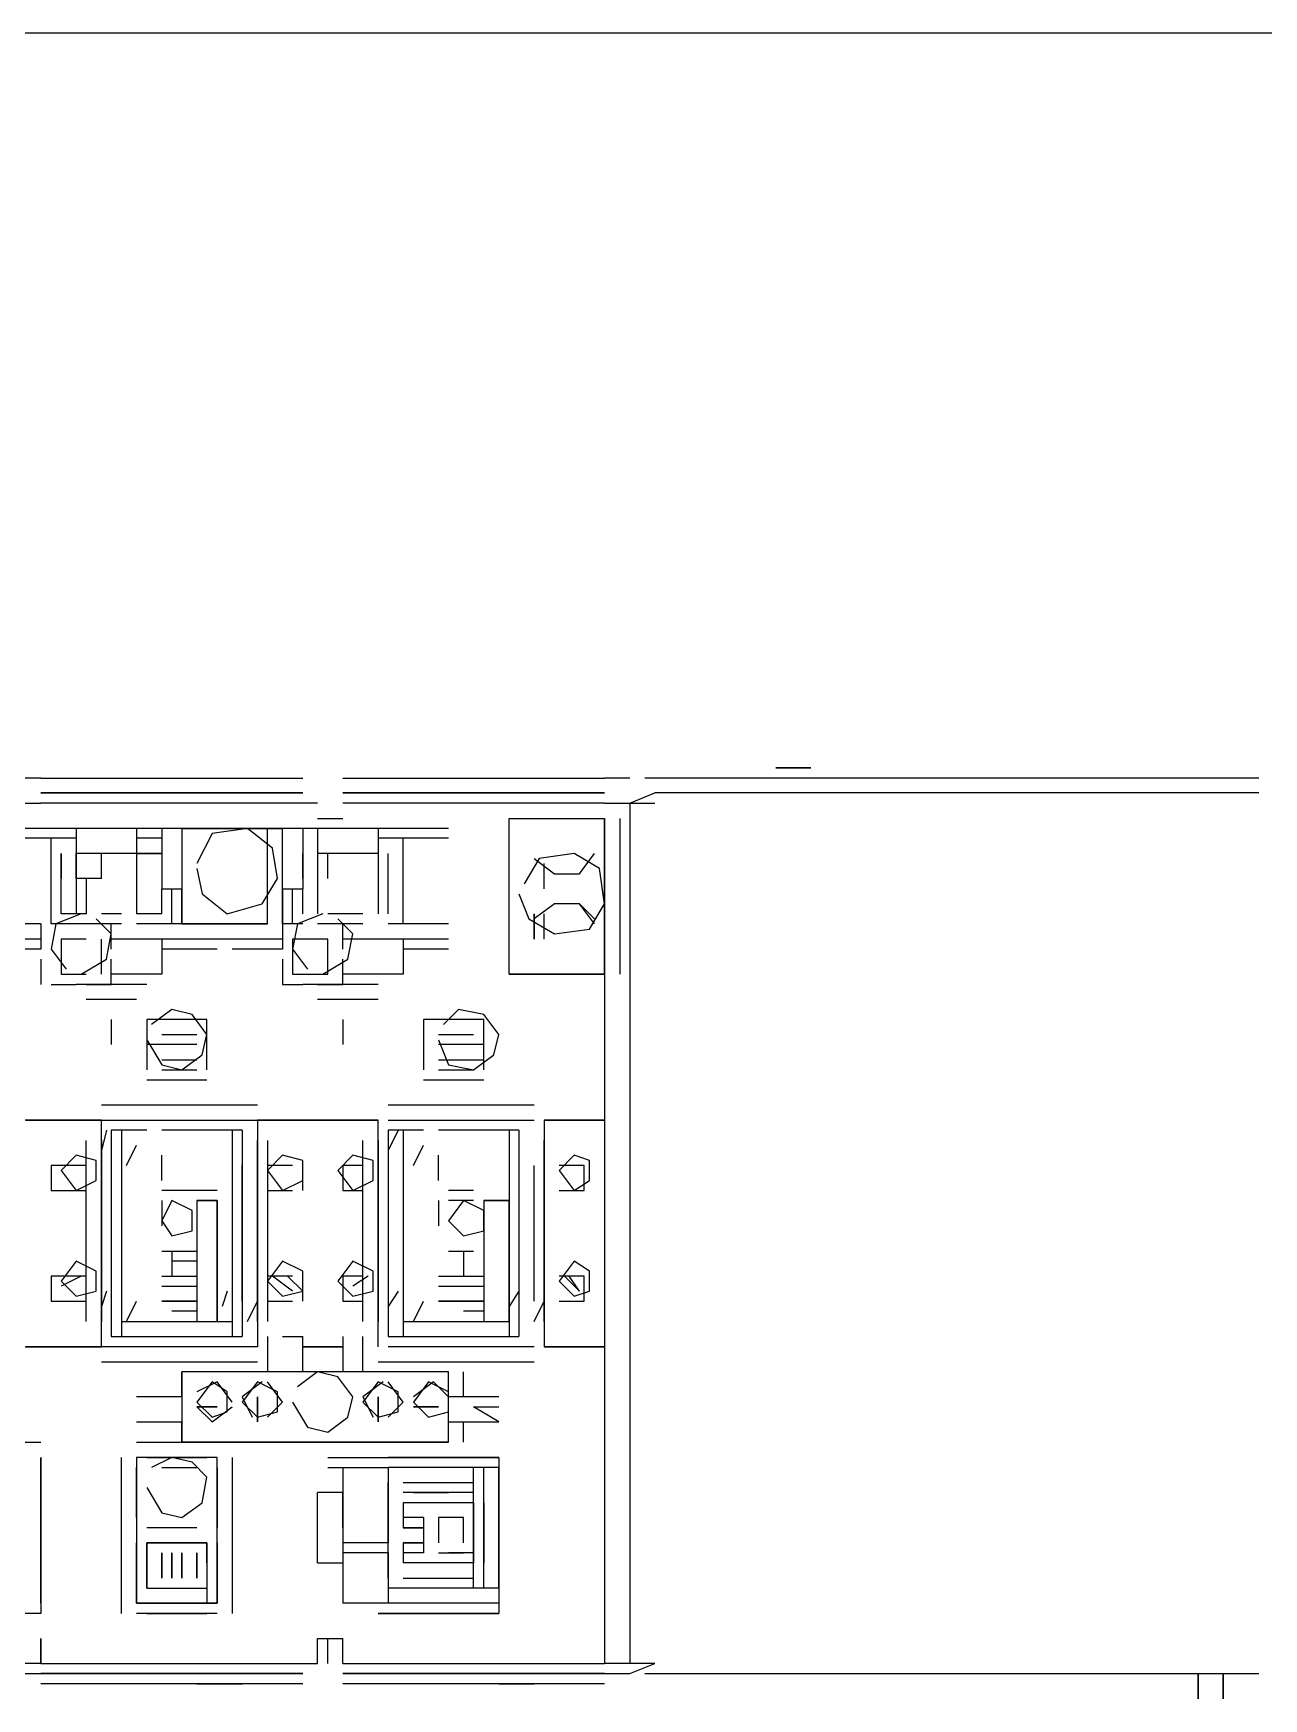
# Model space of a CAD drawing. Header units: millimetres. Extents: x 5 to 415, y 48 to 251.
# Drawn here: x 135.02 to 139.33, y 175.77 to 181.61 of the extents above; entities that cross this region are included whole.
import ezdxf

# ---------------------------------------------------------------- set-up
doc = ezdxf.new("R2010")
doc.units = ezdxf.units.MM
doc.layers.add('P', color=7, linetype='Continuous')

msp = doc.modelspace()

# ---------------------------------------------------------------- linework, layer by layer
at = {"layer": 'P'}
for points in [[(282.011, 181.61), (115.094, 181.61)], [(135.043, 178.999), (134.955, 178.999)], [(135.043, 178.999), (135.961, 178.999)], [(135.043, 178.999), (135.961, 178.999)], [(135.114, 178.999), (135.29, 178.999)], [(135.114, 178.999), (135.29, 178.999)], [(135.114, 178.999), (135.29, 178.999)], [(135.114, 178.999), (135.29, 178.999)], [(135.467, 178.999), (135.625, 178.999)], [(135.749, 178.999), (135.925, 178.999)], [(135.749, 178.999), (135.925, 178.999)], [(135.749, 178.999), (135.925, 178.999)], [(135.749, 178.999), (135.925, 178.999)], [(136.102, 178.999), (137.019, 178.999)], [(136.102, 178.999), (137.019, 178.999)], [(136.137, 178.999), (136.313, 178.999)], [(136.137, 178.999), (136.313, 178.999)], [(136.137, 178.999), (136.313, 178.999)], [(136.137, 178.999), (136.313, 178.999)], [(136.472, 178.999), (136.596, 178.999)], [(136.772, 178.999), (136.948, 178.999)], [(136.772, 178.999), (136.948, 178.999)], [(136.772, 178.999), (136.948, 178.999)], [(136.772, 178.999), (136.948, 178.999)], [(137.107, 178.999), (137.019, 178.999)], [(139.312, 178.999), (137.16, 178.999)], [(137.619, 179.035), (137.742, 179.035)], [(137.742, 179.035), (137.619, 179.035)], [(138.007, 178.999), (137.918, 178.999)], [(138.007, 178.999), (137.918, 178.999)], [(135.043, 178.947), (135.961, 178.947)], [(135.961, 178.947), (135.043, 178.947)], [(135.89, 178.947), (135.114, 178.947)], [(136.102, 178.947), (137.019, 178.947)], [(137.019, 178.947), (136.102, 178.947)], [(136.948, 178.947), (136.172, 178.947)], [(137.107, 178.911), (137.195, 178.947)], [(139.312, 178.947), (137.195, 178.947)], [(134.955, 178.911), (135.043, 178.911)], [(136.013, 178.911), (135.043, 178.911)], [(137.019, 178.911), (136.102, 178.911)], [(137.019, 178.911), (137.107, 178.911)], [(137.107, 178.911), (137.107, 175.895)], [(137.107, 178.911), (137.107, 175.895)], [(137.107, 178.911), (137.107, 175.895)], [(137.107, 178.911), (137.107, 175.895)], [(137.107, 178.911), (137.195, 178.911)], [(135.537, 178.823), (134.144, 178.823)], [(135.537, 178.823), (134.144, 178.823)], [(135.167, 178.823), (134.99, 178.823)], [(135.167, 178.823), (135.043, 178.823)], [(135.167, 178.823), (135.043, 178.823)], [(135.167, 178.823), (135.043, 178.823)], [(135.167, 178.823), (135.167, 178.735)], [(135.378, 178.823), (135.167, 178.823)], [(135.378, 178.823), (135.378, 178.735)], [(135.467, 178.823), (135.378, 178.823)], [(135.467, 178.823), (135.378, 178.823)], [(135.467, 178.823), (135.378, 178.823)], [(135.467, 178.823), (135.378, 178.823)], [(135.537, 178.823), (135.467, 178.823)], [(135.467, 178.823), (135.467, 178.735)], [(135.537, 178.823), (135.537, 178.488)], [(135.837, 178.823), (135.537, 178.823)], [(135.537, 178.823), (135.537, 178.488)], [(135.837, 178.823), (135.537, 178.823)], [(135.89, 178.823), (135.537, 178.823)], [(135.537, 178.823), (135.89, 178.823)], [(135.767, 178.823), (135.643, 178.805)], [(135.767, 178.823), (135.643, 178.805)], [(135.855, 178.753), (135.767, 178.823)], [(135.855, 178.753), (135.767, 178.823)], [(135.837, 178.488), (135.837, 178.823)], [(135.961, 178.823), (135.89, 178.823)], [(135.89, 178.488), (135.89, 178.823)], [(136.472, 178.823), (135.89, 178.823)], [(136.472, 178.823), (135.89, 178.823)], [(135.961, 178.823), (135.961, 178.735)], [(136.013, 178.858), (136.102, 178.858)], [(136.013, 178.823), (136.013, 178.735)], [(136.225, 178.823), (136.013, 178.823)], [(136.225, 178.823), (136.225, 178.735)], [(136.472, 178.823), (136.225, 178.823)], [(136.472, 178.823), (136.225, 178.823)], [(136.472, 178.823), (136.225, 178.823)], [(136.472, 178.823), (136.225, 178.823)], [(136.684, 178.858), (137.019, 178.858)], [(136.684, 178.312), (136.684, 178.858)], [(136.684, 178.312), (136.684, 178.858)], [(136.684, 178.858), (137.019, 178.858)], [(136.684, 178.858), (137.019, 178.858)], [(137.019, 178.858), (137.019, 178.312)], [(137.019, 178.312), (137.019, 178.858)], [(137.072, 178.858), (137.072, 178.312)], [(135.167, 178.788), (134.567, 178.788)], [(135.079, 178.788), (134.655, 178.788)], [(135.167, 178.788), (134.99, 178.788)], [(135.167, 178.788), (135.043, 178.788)], [(135.167, 178.788), (135.043, 178.788)], [(135.079, 178.488), (135.079, 178.788)], [(135.079, 178.488), (135.079, 178.788)], [(135.467, 178.788), (135.378, 178.788)], [(135.467, 178.788), (135.378, 178.788)], [(135.467, 178.788), (135.378, 178.788)], [(135.467, 178.788), (135.378, 178.788)], [(135.643, 178.805), (135.59, 178.7)], [(135.643, 178.805), (135.59, 178.7)], [(136.472, 178.788), (136.225, 178.788)], [(136.472, 178.788), (136.225, 178.788)], [(136.472, 178.788), (136.225, 178.788)], [(136.472, 178.788), (136.225, 178.788)], [(136.472, 178.788), (136.313, 178.788)], [(136.313, 178.488), (136.313, 178.788)], [(136.313, 178.488), (136.313, 178.788)], [(135.079, 178.523), (135.079, 178.735)], [(135.114, 178.735), (135.114, 178.647)], [(135.114, 178.647), (135.114, 178.735)], [(135.114, 178.523), (135.114, 178.735)], [(135.114, 178.523), (135.114, 178.735)], [(135.114, 178.523), (135.114, 178.735)], [(135.378, 178.735), (135.167, 178.735)], [(135.167, 178.647), (135.167, 178.735)], [(135.167, 178.735), (135.167, 178.647)], [(135.255, 178.735), (135.167, 178.735)], [(135.255, 178.647), (135.255, 178.735)], [(135.378, 178.735), (135.378, 178.523)], [(135.378, 178.735), (135.378, 178.523)], [(135.467, 178.735), (135.378, 178.735)], [(135.378, 178.735), (135.467, 178.735)], [(135.467, 178.735), (135.467, 178.611)], [(135.872, 178.647), (135.855, 178.753)], [(135.872, 178.647), (135.855, 178.753)], [(135.961, 178.735), (135.961, 178.611)], [(135.961, 178.647), (135.961, 178.735)], [(135.961, 178.735), (135.961, 178.647)], [(135.961, 178.647), (135.961, 178.735)], [(136.225, 178.735), (136.013, 178.735)], [(136.013, 178.735), (136.013, 178.647)], [(136.049, 178.647), (136.049, 178.735)], [(136.225, 178.735), (136.225, 178.523)], [(136.225, 178.735), (136.225, 178.523)], [(136.26, 178.523), (136.26, 178.735)], [(136.26, 178.523), (136.26, 178.735)], [(136.26, 178.523), (136.26, 178.735)], [(136.313, 178.523), (136.313, 178.735)], [(136.79, 178.717), (136.737, 178.629)], [(136.79, 178.717), (136.737, 178.629)], [(136.772, 178.717), (136.843, 178.664)], [(136.772, 178.717), (136.843, 178.664)], [(136.913, 178.735), (136.79, 178.717)], [(136.913, 178.735), (136.79, 178.717)], [(137.001, 178.682), (136.913, 178.735)], [(137.001, 178.682), (136.913, 178.735)], [(136.931, 178.664), (136.984, 178.735)], [(136.931, 178.664), (136.984, 178.735)], [(135.255, 178.647), (135.167, 178.647)], [(135.167, 178.647), (135.167, 178.523)], [(135.202, 178.647), (135.202, 178.523)], [(135.59, 178.682), (135.608, 178.594)], [(135.59, 178.682), (135.608, 178.594)], [(135.819, 178.558), (135.872, 178.647)], [(135.819, 178.558), (135.872, 178.647)], [(136.013, 178.647), (136.013, 178.523)], [(136.013, 178.647), (136.013, 178.523)], [(136.807, 178.611), (136.807, 178.7)], [(136.843, 178.664), (136.931, 178.664)], [(136.843, 178.664), (136.931, 178.664)], [(137.019, 178.558), (137.001, 178.682)], [(137.019, 178.558), (137.001, 178.682)], [(135.467, 178.611), (135.537, 178.611)], [(135.467, 178.523), (135.467, 178.611)], [(135.467, 178.523), (135.467, 178.611)], [(135.467, 178.523), (135.467, 178.611)], [(135.502, 178.523), (135.502, 178.611)], [(135.502, 178.488), (135.502, 178.611)], [(135.502, 178.488), (135.502, 178.611)], [(135.537, 178.488), (135.537, 178.611)], [(135.608, 178.594), (135.696, 178.523)], [(135.608, 178.594), (135.696, 178.523)], [(135.89, 178.611), (135.961, 178.611)], [(135.89, 178.611), (135.89, 178.488)], [(135.89, 178.488), (135.89, 178.611)], [(135.925, 178.523), (135.925, 178.611)], [(135.925, 178.488), (135.925, 178.611)], [(135.961, 178.523), (135.961, 178.611)], [(135.961, 178.523), (135.961, 178.611)], [(135.961, 178.523), (135.961, 178.611)], [(136.719, 178.594), (136.754, 178.506)], [(136.719, 178.594), (136.754, 178.506)], [(135.696, 178.523), (135.819, 178.558)], [(135.696, 178.523), (135.819, 178.558)], [(136.843, 178.558), (136.772, 178.506)], [(136.843, 178.558), (136.772, 178.506)], [(136.931, 178.558), (136.843, 178.558)], [(136.931, 178.558), (136.843, 178.558)], [(136.984, 178.506), (136.931, 178.558)], [(136.984, 178.488), (136.931, 178.558)], [(136.966, 178.47), (137.019, 178.558)], [(136.966, 178.47), (137.019, 178.558)], [(135.043, 178.488), (134.602, 178.488)], [(135.043, 178.488), (134.655, 178.488)], [(135.043, 178.488), (135.043, 178.4)], [(135.096, 178.488), (135.079, 178.4)], [(135.096, 178.488), (135.079, 178.4)], [(135.096, 178.488), (135.079, 178.4)], [(135.167, 178.488), (135.079, 178.488)], [(135.184, 178.523), (135.096, 178.488)], [(135.184, 178.523), (135.096, 178.488)], [(135.184, 178.523), (135.096, 178.488)], [(135.202, 178.523), (135.114, 178.523)], [(135.202, 178.488), (135.114, 178.488)], [(135.29, 178.488), (135.202, 178.488)], [(135.29, 178.453), (135.237, 178.506)], [(135.29, 178.453), (135.237, 178.506)], [(135.29, 178.453), (135.237, 178.506)], [(135.326, 178.523), (135.255, 178.523)], [(135.326, 178.488), (135.255, 178.488)], [(135.29, 178.4), (135.29, 178.488)], [(135.467, 178.523), (135.378, 178.523)], [(135.467, 178.488), (135.378, 178.488)], [(135.537, 178.488), (135.414, 178.488)], [(135.837, 178.488), (135.537, 178.488)], [(135.537, 178.488), (135.837, 178.488)], [(135.961, 178.488), (135.89, 178.488)], [(135.89, 178.488), (135.89, 178.4)], [(135.943, 178.488), (135.925, 178.4)], [(135.943, 178.488), (135.925, 178.4)], [(135.943, 178.488), (135.925, 178.4)], [(136.031, 178.523), (135.943, 178.488)], [(136.031, 178.523), (135.943, 178.488)], [(136.031, 178.523), (135.943, 178.488)], [(136.102, 178.488), (136.013, 178.488)], [(136.172, 178.523), (136.049, 178.523)], [(136.172, 178.488), (136.049, 178.488)], [(136.137, 178.453), (136.084, 178.506)], [(136.137, 178.453), (136.084, 178.506)], [(136.137, 178.453), (136.084, 178.506)], [(136.102, 178.4), (136.102, 178.488)], [(136.472, 178.488), (136.26, 178.488)], [(136.472, 178.488), (136.313, 178.488)], [(136.754, 178.506), (136.843, 178.453)], [(136.754, 178.506), (136.843, 178.453)], [(136.772, 178.435), (136.772, 178.523)], [(136.772, 178.523), (136.772, 178.435)], [(136.772, 178.435), (136.772, 178.523)], [(136.807, 178.435), (136.807, 178.523)], [(136.843, 178.453), (136.966, 178.47)], [(136.843, 178.453), (136.966, 178.47)], [(135.043, 178.435), (134.655, 178.435)], [(135.202, 178.435), (135.114, 178.435)], [(135.114, 178.435), (135.114, 178.312)], [(135.255, 178.312), (135.255, 178.435)], [(135.273, 178.364), (135.29, 178.453)], [(135.273, 178.364), (135.29, 178.453)], [(135.273, 178.364), (135.29, 178.453)], [(135.467, 178.435), (135.29, 178.435)], [(135.661, 178.435), (135.414, 178.435)], [(135.467, 178.435), (135.467, 178.312)], [(135.661, 178.435), (135.467, 178.435)], [(135.661, 178.435), (135.467, 178.435)], [(135.661, 178.435), (135.467, 178.435)], [(135.661, 178.435), (135.467, 178.435)], [(135.661, 178.435), (135.467, 178.435)], [(135.661, 178.435), (135.467, 178.435)], [(135.661, 178.435), (135.467, 178.435)], [(135.837, 178.435), (135.537, 178.435)], [(135.89, 178.435), (135.714, 178.435)], [(135.89, 178.435), (135.714, 178.435)], [(135.89, 178.435), (135.714, 178.435)], [(135.89, 178.435), (135.714, 178.435)], [(135.89, 178.435), (135.714, 178.435)], [(135.89, 178.435), (135.714, 178.435)], [(135.89, 178.435), (135.714, 178.435)], [(135.89, 178.435), (135.714, 178.435)], [(136.049, 178.435), (135.925, 178.435)], [(135.925, 178.435), (135.925, 178.312)], [(136.049, 178.312), (136.049, 178.435)], [(136.313, 178.435), (136.102, 178.435)], [(136.119, 178.364), (136.137, 178.453)], [(136.119, 178.364), (136.137, 178.453)], [(136.119, 178.364), (136.137, 178.453)], [(136.472, 178.435), (136.26, 178.435)], [(136.313, 178.435), (136.313, 178.312)], [(136.472, 178.435), (136.313, 178.435)], [(136.472, 178.435), (136.313, 178.435)], [(136.472, 178.435), (136.313, 178.435)], [(136.472, 178.435), (136.313, 178.435)], [(136.472, 178.435), (136.313, 178.435)], [(136.472, 178.435), (136.313, 178.435)], [(136.472, 178.435), (136.313, 178.435)], [(135.043, 178.4), (134.655, 178.4)], [(135.043, 178.364), (135.043, 178.276)], [(135.079, 178.4), (135.132, 178.329)], [(135.079, 178.4), (135.132, 178.329)], [(135.079, 178.4), (135.132, 178.329)], [(135.184, 178.312), (135.273, 178.364)], [(135.184, 178.312), (135.273, 178.364)], [(135.184, 178.312), (135.273, 178.364)], [(135.29, 178.276), (135.29, 178.364)], [(135.661, 178.4), (135.467, 178.4)], [(135.89, 178.4), (135.714, 178.4)], [(135.89, 178.364), (135.89, 178.276)], [(135.925, 178.4), (135.978, 178.329)], [(135.925, 178.4), (135.978, 178.329)], [(135.925, 178.4), (135.978, 178.329)], [(136.031, 178.312), (136.119, 178.364)], [(136.031, 178.312), (136.119, 178.364)], [(136.031, 178.312), (136.119, 178.364)], [(136.102, 178.276), (136.102, 178.364)], [(136.472, 178.4), (136.313, 178.4)], [(135.114, 178.312), (135.202, 178.312)], [(135.467, 178.312), (135.29, 178.312)], [(135.925, 178.312), (136.049, 178.312)], [(136.313, 178.312), (136.102, 178.312)], [(136.684, 178.312), (137.019, 178.312)], [(136.684, 178.312), (137.019, 178.312)], [(137.019, 178.312), (136.684, 178.312)], [(137.019, 178.312), (137.019, 175.895)], [(137.019, 178.312), (137.019, 175.895)], [(135.079, 178.276), (135.167, 178.276)], [(135.414, 178.276), (135.167, 178.276)], [(135.202, 178.276), (135.29, 178.276)], [(135.414, 178.276), (135.29, 178.276)], [(135.89, 178.276), (135.961, 178.276)], [(136.225, 178.276), (135.961, 178.276)], [(136.013, 178.276), (136.102, 178.276)], [(136.225, 178.276), (136.102, 178.276)], [(135.378, 178.223), (135.202, 178.223)], [(135.502, 178.188), (135.431, 178.135)], [(135.502, 178.188), (135.431, 178.135)], [(135.573, 178.17), (135.502, 178.188)], [(135.573, 178.17), (135.502, 178.188)], [(136.225, 178.223), (136.013, 178.223)], [(136.507, 178.188), (136.454, 178.135)], [(136.507, 178.188), (136.454, 178.135)], [(136.596, 178.17), (136.507, 178.188)], [(136.596, 178.17), (136.507, 178.188)], [(135.29, 178.153), (135.29, 178.065)], [(135.29, 178.153), (135.29, 178.065)], [(135.625, 178.153), (135.414, 178.153)], [(135.414, 178.153), (135.414, 177.976)], [(135.59, 178.153), (135.467, 178.153)], [(135.625, 178.1), (135.573, 178.17)], [(135.625, 178.1), (135.573, 178.17)], [(135.625, 177.976), (135.625, 178.153)], [(136.102, 178.153), (136.102, 178.065)], [(136.102, 178.153), (136.102, 178.065)], [(136.596, 178.153), (136.384, 178.153)], [(136.384, 178.153), (136.384, 177.976)], [(136.56, 178.153), (136.437, 178.153)], [(136.648, 178.1), (136.596, 178.17)], [(136.648, 178.1), (136.596, 178.17)], [(136.596, 177.976), (136.596, 178.153)], [(135.414, 178.082), (135.467, 177.994)], [(135.414, 178.082), (135.467, 177.994)], [(135.59, 178.065), (135.414, 178.065)], [(135.59, 178.065), (135.414, 178.065)], [(135.467, 178.1), (135.59, 178.1)], [(135.608, 178.029), (135.625, 178.1)], [(135.608, 178.029), (135.625, 178.1)], [(136.437, 178.1), (136.56, 178.1)], [(136.437, 178.082), (136.472, 177.994)], [(136.437, 178.082), (136.472, 177.994)], [(136.596, 178.065), (136.437, 178.065)], [(136.596, 178.065), (136.437, 178.065)], [(136.631, 178.029), (136.648, 178.1)], [(136.631, 178.029), (136.648, 178.1)], [(135.467, 178.012), (135.59, 178.012)], [(135.502, 178.012), (135.59, 178.012)], [(135.537, 177.976), (135.608, 178.029)], [(135.537, 177.976), (135.608, 178.029)], [(136.437, 178.012), (136.56, 178.012)], [(136.525, 178.012), (136.596, 178.012)], [(136.56, 177.976), (136.631, 178.029)], [(136.56, 177.976), (136.631, 178.029)], [(135.467, 177.994), (135.537, 177.976)], [(135.467, 177.994), (135.537, 177.976)], [(135.467, 177.976), (135.59, 177.976)], [(136.437, 177.976), (136.56, 177.976)], [(136.472, 177.994), (136.56, 177.976)], [(136.472, 177.994), (136.56, 177.976)], [(135.414, 177.941), (135.625, 177.941)], [(136.384, 177.941), (136.596, 177.941)], [(135.802, 177.853), (135.255, 177.853)], [(136.772, 177.853), (136.26, 177.853)], [(135.255, 177.8), (134.779, 177.8)], [(134.99, 177.8), (135.255, 177.8)], [(135.255, 177.8), (135.802, 177.8)], [(135.255, 177.641), (135.255, 177.8)], [(135.802, 177.8), (135.802, 177.641)], [(136.225, 177.8), (135.802, 177.8)], [(135.802, 177.8), (136.225, 177.8)], [(136.225, 177.641), (136.225, 177.8)], [(136.26, 177.8), (136.772, 177.8)], [(136.807, 177.8), (136.807, 177.641)], [(137.019, 177.8), (136.807, 177.8)], [(136.807, 177.8), (137.019, 177.8)], [(135.202, 177.094), (135.202, 177.729)], [(135.273, 177.765), (135.255, 177.694)], [(135.255, 177.094), (135.255, 177.729)], [(135.255, 177.729), (135.255, 177.094)], [(135.414, 177.765), (135.29, 177.765)], [(135.29, 177.765), (135.29, 177.042)], [(135.414, 177.765), (135.326, 177.765)], [(135.326, 177.765), (135.326, 177.042)], [(135.343, 177.641), (135.378, 177.712)], [(135.714, 177.765), (135.467, 177.765)], [(135.749, 177.765), (135.467, 177.765)], [(135.714, 177.765), (135.714, 177.042)], [(135.749, 177.765), (135.749, 177.042)], [(135.802, 177.729), (135.802, 177.094)], [(135.802, 177.094), (135.802, 177.729)], [(135.837, 177.729), (135.837, 177.094)], [(136.172, 177.094), (136.172, 177.729)], [(136.225, 177.094), (136.225, 177.729)], [(136.225, 177.729), (136.225, 177.094)], [(136.384, 177.765), (136.26, 177.765)], [(136.26, 177.765), (136.26, 177.042)], [(136.296, 177.765), (136.26, 177.694)], [(136.384, 177.765), (136.313, 177.765)], [(136.313, 177.765), (136.313, 177.042)], [(136.349, 177.641), (136.384, 177.712)], [(136.684, 177.765), (136.437, 177.765)], [(136.719, 177.765), (136.437, 177.765)], [(136.684, 177.765), (136.684, 177.042)], [(136.719, 177.765), (136.719, 177.042)], [(136.807, 177.729), (136.807, 177.094)], [(136.807, 177.729), (136.807, 177.094)], [(136.807, 177.094), (136.807, 177.729)], [(135.167, 177.677), (135.114, 177.624)], [(135.167, 177.677), (135.114, 177.624)], [(135.237, 177.659), (135.167, 177.677)], [(135.237, 177.659), (135.167, 177.677)], [(135.237, 177.588), (135.237, 177.659)], [(135.237, 177.588), (135.237, 177.659)], [(135.467, 177.588), (135.467, 177.677)], [(135.467, 177.588), (135.467, 177.677)], [(135.89, 177.677), (135.837, 177.624)], [(135.89, 177.677), (135.837, 177.624)], [(135.961, 177.659), (135.89, 177.677)], [(135.961, 177.659), (135.89, 177.677)], [(135.961, 177.588), (135.961, 177.659)], [(135.961, 177.588), (135.961, 177.659)], [(136.137, 177.677), (136.084, 177.624)], [(136.137, 177.677), (136.084, 177.624)], [(136.208, 177.659), (136.137, 177.677)], [(136.208, 177.659), (136.137, 177.677)], [(136.208, 177.588), (136.208, 177.659)], [(136.208, 177.588), (136.208, 177.659)], [(136.437, 177.588), (136.437, 177.677)], [(136.437, 177.588), (136.437, 177.677)], [(136.913, 177.677), (136.86, 177.624)], [(136.913, 177.677), (136.86, 177.624)], [(136.966, 177.659), (136.913, 177.677)], [(136.966, 177.659), (136.913, 177.677)], [(136.966, 177.588), (136.966, 177.659)], [(136.966, 177.588), (136.966, 177.659)], [(135.079, 177.641), (135.079, 177.553)], [(135.202, 177.641), (135.079, 177.641)], [(135.202, 177.641), (135.114, 177.641)], [(135.114, 177.624), (135.167, 177.553)], [(135.114, 177.624), (135.167, 177.553)], [(135.255, 177.165), (135.255, 177.641)], [(135.255, 177.641), (135.255, 177.165)], [(135.749, 177.165), (135.749, 177.641)], [(135.802, 177.641), (135.802, 177.165)], [(135.837, 177.641), (135.837, 177.553)], [(135.925, 177.641), (135.837, 177.641)], [(135.837, 177.624), (135.89, 177.553)], [(135.837, 177.624), (135.89, 177.553)], [(135.961, 177.553), (135.961, 177.641)], [(136.084, 177.624), (136.137, 177.553)], [(136.084, 177.624), (136.137, 177.553)], [(136.102, 177.641), (136.102, 177.553)], [(136.172, 177.641), (136.102, 177.641)], [(136.172, 177.641), (136.102, 177.641)], [(136.225, 177.165), (136.225, 177.641)], [(136.26, 177.641), (136.26, 177.165)], [(136.772, 177.165), (136.772, 177.641)], [(136.807, 177.641), (136.807, 177.165)], [(136.948, 177.641), (136.86, 177.641)], [(136.86, 177.624), (136.913, 177.553)], [(136.86, 177.624), (136.913, 177.553)], [(136.948, 177.553), (136.948, 177.641)], [(135.079, 177.553), (135.202, 177.553)], [(135.167, 177.553), (135.237, 177.588)], [(135.167, 177.553), (135.237, 177.588)], [(135.59, 177.553), (135.467, 177.553)], [(135.661, 177.553), (135.59, 177.553)], [(135.837, 177.553), (135.925, 177.553)], [(135.89, 177.553), (135.961, 177.588)], [(135.89, 177.553), (135.961, 177.588)], [(136.102, 177.553), (136.172, 177.553)], [(136.137, 177.553), (136.208, 177.588)], [(136.137, 177.553), (136.208, 177.588)], [(136.56, 177.553), (136.472, 177.553)], [(136.86, 177.553), (136.948, 177.553)], [(136.913, 177.553), (136.966, 177.588)], [(136.913, 177.553), (136.966, 177.588)], [(135.502, 177.518), (135.467, 177.447)], [(135.502, 177.518), (135.467, 177.447)], [(135.467, 177.518), (135.467, 177.43)], [(135.573, 177.483), (135.502, 177.518)], [(135.573, 177.483), (135.502, 177.518)], [(135.573, 177.412), (135.573, 177.483)], [(135.573, 177.412), (135.573, 177.483)], [(135.59, 177.518), (135.59, 177.094)], [(135.59, 177.518), (135.59, 177.094)], [(135.661, 177.518), (135.59, 177.518)], [(135.59, 177.518), (135.661, 177.518)], [(135.661, 177.518), (135.59, 177.518)], [(135.661, 177.094), (135.661, 177.518)], [(135.661, 177.518), (135.661, 177.094)], [(136.437, 177.518), (136.437, 177.43)], [(136.525, 177.518), (136.472, 177.447)], [(136.525, 177.518), (136.472, 177.447)], [(136.56, 177.518), (136.472, 177.518)], [(136.56, 177.518), (136.472, 177.518)], [(136.596, 177.483), (136.525, 177.518)], [(136.596, 177.483), (136.525, 177.518)], [(136.596, 177.518), (136.596, 177.094)], [(136.596, 177.518), (136.596, 177.094)], [(136.684, 177.518), (136.596, 177.518)], [(136.596, 177.518), (136.684, 177.518)], [(136.684, 177.518), (136.596, 177.518)], [(136.596, 177.412), (136.596, 177.483)], [(136.596, 177.412), (136.596, 177.483)], [(136.684, 177.518), (136.684, 177.094)], [(136.684, 177.094), (136.684, 177.518)], [(135.467, 177.447), (135.502, 177.394)], [(135.467, 177.447), (135.502, 177.394)], [(136.472, 177.447), (136.525, 177.394)], [(136.472, 177.447), (136.525, 177.394)], [(135.502, 177.394), (135.573, 177.412)], [(135.502, 177.394), (135.573, 177.412)], [(136.525, 177.394), (136.596, 177.412)], [(136.525, 177.394), (136.596, 177.412)], [(135.167, 177.306), (135.114, 177.236)], [(135.167, 177.306), (135.114, 177.236)], [(135.237, 177.271), (135.167, 177.306)], [(135.237, 177.271), (135.167, 177.306)], [(135.467, 177.341), (135.59, 177.341)], [(135.502, 177.341), (135.502, 177.253)], [(135.59, 177.306), (135.502, 177.306)], [(135.59, 177.306), (135.502, 177.306)], [(135.89, 177.306), (135.837, 177.236)], [(135.89, 177.306), (135.837, 177.236)], [(135.961, 177.271), (135.89, 177.306)], [(135.961, 177.271), (135.89, 177.306)], [(136.137, 177.306), (136.084, 177.236)], [(136.137, 177.306), (136.084, 177.236)], [(136.208, 177.271), (136.137, 177.306)], [(136.208, 177.271), (136.137, 177.306)], [(136.472, 177.341), (136.56, 177.341)], [(136.525, 177.341), (136.525, 177.253)], [(136.913, 177.306), (136.86, 177.236)], [(136.913, 177.306), (136.86, 177.236)], [(136.966, 177.271), (136.913, 177.306)], [(136.966, 177.271), (136.913, 177.306)], [(135.202, 177.253), (135.079, 177.253)], [(135.079, 177.253), (135.079, 177.165)], [(135.184, 177.253), (135.114, 177.218)], [(135.184, 177.253), (135.114, 177.218)], [(135.237, 177.2), (135.237, 177.271)], [(135.237, 177.2), (135.237, 177.271)], [(135.467, 177.253), (135.59, 177.253)], [(135.467, 177.253), (135.59, 177.253)], [(135.467, 177.253), (135.59, 177.253)], [(135.467, 177.253), (135.59, 177.253)], [(135.925, 177.253), (135.837, 177.253)], [(135.837, 177.253), (135.837, 177.165)], [(135.925, 177.2), (135.855, 177.253)], [(135.961, 177.2), (135.908, 177.253)], [(135.961, 177.2), (135.961, 177.271)], [(135.961, 177.2), (135.961, 177.271)], [(135.961, 177.165), (135.961, 177.253)], [(136.172, 177.253), (136.102, 177.253)], [(136.102, 177.253), (136.102, 177.165)], [(136.19, 177.253), (136.137, 177.218)], [(136.19, 177.253), (136.137, 177.218)], [(136.208, 177.2), (136.208, 177.271)], [(136.208, 177.2), (136.208, 177.271)], [(136.437, 177.253), (136.596, 177.253)], [(136.437, 177.253), (136.596, 177.253)], [(136.437, 177.253), (136.525, 177.253)], [(136.437, 177.253), (136.56, 177.253)], [(136.437, 177.253), (136.56, 177.253)], [(136.525, 177.253), (136.596, 177.253)], [(136.948, 177.253), (136.86, 177.253)], [(136.931, 177.2), (136.878, 177.253)], [(136.931, 177.2), (136.895, 177.253)], [(136.948, 177.165), (136.948, 177.253)], [(136.966, 177.2), (136.966, 177.271)], [(136.966, 177.2), (136.966, 177.271)], [(135.114, 177.236), (135.167, 177.183)], [(135.114, 177.236), (135.167, 177.183)], [(135.167, 177.183), (135.237, 177.2)], [(135.167, 177.183), (135.237, 177.2)], [(135.273, 177.2), (135.255, 177.147)], [(135.467, 177.218), (135.59, 177.218)], [(135.467, 177.218), (135.59, 177.218)], [(135.696, 177.2), (135.678, 177.147)], [(135.837, 177.236), (135.89, 177.183)], [(135.837, 177.236), (135.89, 177.183)], [(135.89, 177.183), (135.961, 177.2)], [(135.89, 177.183), (135.961, 177.2)], [(136.084, 177.236), (136.137, 177.183)], [(136.084, 177.236), (136.137, 177.183)], [(136.137, 177.183), (136.208, 177.2)], [(136.137, 177.183), (136.208, 177.2)], [(136.296, 177.2), (136.26, 177.147)], [(136.437, 177.218), (136.596, 177.218)], [(136.437, 177.218), (136.596, 177.218)], [(136.719, 177.2), (136.684, 177.147)], [(136.86, 177.236), (136.913, 177.183)], [(136.86, 177.236), (136.913, 177.183)], [(136.913, 177.183), (136.966, 177.2)], [(136.913, 177.183), (136.966, 177.2)], [(135.079, 177.165), (135.202, 177.165)], [(135.255, 177.006), (135.255, 177.165)], [(135.343, 177.094), (135.378, 177.165)], [(135.59, 177.165), (135.467, 177.165)], [(135.467, 177.165), (135.59, 177.165)], [(135.467, 177.165), (135.59, 177.165)], [(135.59, 177.13), (135.502, 177.13)], [(135.59, 177.13), (135.502, 177.13)], [(135.59, 177.13), (135.502, 177.13)], [(135.767, 177.094), (135.802, 177.165)], [(135.802, 177.165), (135.802, 177.006)], [(135.837, 177.165), (135.925, 177.165)], [(136.102, 177.165), (136.172, 177.165)], [(136.225, 177.006), (136.225, 177.165)], [(136.349, 177.094), (136.384, 177.165)], [(136.596, 177.165), (136.437, 177.165)], [(136.437, 177.165), (136.596, 177.165)], [(136.437, 177.165), (136.596, 177.165)], [(136.596, 177.13), (136.525, 177.13)], [(136.772, 177.094), (136.807, 177.165)], [(136.807, 177.165), (136.807, 177.006)], [(136.86, 177.165), (136.948, 177.165)], [(135.326, 177.094), (135.714, 177.094)], [(135.502, 177.094), (135.59, 177.094)], [(135.59, 177.094), (135.661, 177.094)], [(135.59, 177.094), (135.661, 177.094)], [(135.59, 177.094), (135.661, 177.094)], [(136.313, 177.094), (136.684, 177.094)], [(136.525, 177.094), (136.596, 177.094)], [(136.596, 177.094), (136.684, 177.094)], [(136.596, 177.094), (136.684, 177.094)], [(136.596, 177.094), (136.684, 177.094)], [(135.29, 177.042), (135.749, 177.042)], [(135.837, 177.042), (135.837, 176.918)], [(135.89, 177.042), (135.961, 177.042)], [(135.961, 176.918), (135.961, 177.042)], [(136.102, 177.042), (136.102, 176.918)], [(136.172, 176.918), (136.172, 177.042)], [(136.26, 177.042), (136.719, 177.042)], [(134.779, 177.006), (135.255, 177.006)], [(135.255, 177.006), (134.99, 177.006)], [(135.802, 177.006), (135.255, 177.006)], [(135.255, 176.953), (135.802, 176.953)], [(135.255, 176.953), (135.802, 176.953)], [(135.961, 177.006), (136.102, 177.006)], [(136.102, 177.006), (135.961, 177.006)], [(136.225, 176.953), (136.772, 176.953)], [(136.772, 177.006), (136.26, 177.006)], [(136.26, 176.953), (136.772, 176.953)], [(136.807, 177.006), (137.019, 177.006)], [(137.019, 177.006), (136.807, 177.006)], [(136.472, 176.918), (135.537, 176.918)], [(136.472, 176.918), (135.537, 176.918)], [(135.537, 176.918), (135.537, 176.795)], [(135.537, 176.83), (135.537, 176.918)], [(135.537, 176.918), (135.537, 176.795)], [(135.537, 176.918), (135.537, 176.83)], [(135.537, 176.918), (135.537, 176.83)], [(135.961, 176.918), (135.837, 176.918)], [(136.013, 176.918), (135.943, 176.865)], [(136.013, 176.918), (135.943, 176.865)], [(136.084, 176.9), (136.013, 176.918)], [(136.084, 176.9), (136.013, 176.918)], [(136.172, 176.918), (136.049, 176.918)], [(136.137, 176.83), (136.084, 176.9)], [(136.137, 176.83), (136.084, 176.9)], [(136.472, 176.795), (136.472, 176.918)], [(136.472, 176.795), (136.472, 176.918)], [(136.525, 176.83), (136.525, 176.918)], [(136.525, 176.83), (136.525, 176.918)], [(136.525, 176.83), (136.525, 176.918)], [(135.537, 176.883), (135.537, 176.795)], [(135.643, 176.883), (135.59, 176.812)], [(135.643, 176.883), (135.59, 176.812)], [(135.661, 176.883), (135.59, 176.848)], [(135.696, 176.848), (135.643, 176.883)], [(135.696, 176.848), (135.643, 176.883)], [(135.714, 176.812), (135.661, 176.883)], [(135.696, 176.777), (135.696, 176.848)], [(135.696, 176.777), (135.696, 176.848)], [(135.802, 176.883), (135.749, 176.812)], [(135.802, 176.883), (135.749, 176.812)], [(135.819, 176.883), (135.749, 176.83)], [(135.872, 176.848), (135.802, 176.883)], [(135.872, 176.848), (135.802, 176.883)], [(135.89, 176.812), (135.837, 176.883)], [(135.872, 176.777), (135.872, 176.848)], [(135.872, 176.777), (135.872, 176.848)], [(136.225, 176.883), (136.172, 176.812)], [(136.225, 176.883), (136.172, 176.812)], [(136.243, 176.883), (136.172, 176.83)], [(136.296, 176.848), (136.225, 176.883)], [(136.296, 176.848), (136.225, 176.883)], [(136.313, 176.812), (136.26, 176.883)], [(136.296, 176.777), (136.296, 176.848)], [(136.296, 176.777), (136.296, 176.848)], [(136.402, 176.883), (136.349, 176.812)], [(136.402, 176.883), (136.349, 176.812)], [(136.419, 176.883), (136.349, 176.83)], [(136.472, 176.848), (136.402, 176.883)], [(136.472, 176.848), (136.402, 176.883)], [(136.472, 176.83), (136.419, 176.883)], [(136.472, 176.795), (136.472, 176.883)], [(136.472, 176.777), (136.472, 176.848)], [(136.472, 176.777), (136.472, 176.848)], [(135.537, 176.83), (135.378, 176.83)], [(135.537, 176.795), (135.537, 176.706)], [(135.537, 176.795), (135.537, 176.671)], [(135.537, 176.795), (135.537, 176.671)], [(135.59, 176.812), (135.643, 176.759)], [(135.59, 176.812), (135.643, 176.759)], [(135.59, 176.795), (135.661, 176.795)], [(135.59, 176.795), (135.661, 176.795)], [(135.661, 176.795), (135.59, 176.795)], [(135.59, 176.795), (135.661, 176.795)], [(135.59, 176.795), (135.643, 176.742)], [(135.643, 176.742), (135.714, 176.795)], [(135.643, 176.759), (135.696, 176.777)], [(135.643, 176.759), (135.696, 176.777)], [(135.749, 176.83), (135.784, 176.759)], [(135.749, 176.812), (135.802, 176.759)], [(135.749, 176.812), (135.802, 176.759)], [(135.802, 176.742), (135.802, 176.83)], [(135.802, 176.742), (135.802, 176.83)], [(135.802, 176.83), (135.802, 176.742)], [(135.802, 176.742), (135.802, 176.83)], [(135.802, 176.759), (135.872, 176.777)], [(135.802, 176.759), (135.872, 176.777)], [(135.837, 176.759), (135.89, 176.812)], [(135.925, 176.812), (135.978, 176.724)], [(135.925, 176.812), (135.978, 176.724)], [(136.119, 176.759), (136.137, 176.83)], [(136.119, 176.759), (136.137, 176.83)], [(136.172, 176.83), (136.208, 176.759)], [(136.172, 176.812), (136.225, 176.759)], [(136.172, 176.812), (136.225, 176.759)], [(136.225, 176.742), (136.225, 176.83)], [(136.225, 176.742), (136.225, 176.83)], [(136.225, 176.83), (136.225, 176.742)], [(136.225, 176.742), (136.225, 176.83)], [(136.225, 176.759), (136.296, 176.777)], [(136.225, 176.759), (136.296, 176.777)], [(136.26, 176.759), (136.313, 176.812)], [(136.349, 176.812), (136.402, 176.759)], [(136.349, 176.812), (136.402, 176.759)], [(136.349, 176.812), (136.402, 176.759)], [(136.437, 176.795), (136.349, 176.795)], [(136.437, 176.795), (136.349, 176.795)], [(136.349, 176.795), (136.437, 176.795)], [(136.437, 176.795), (136.349, 176.795)], [(136.402, 176.759), (136.472, 176.777)], [(136.402, 176.759), (136.472, 176.777)], [(136.402, 176.759), (136.472, 176.777)], [(136.648, 176.83), (136.472, 176.83)], [(136.472, 176.706), (136.472, 176.795)], [(136.472, 176.671), (136.472, 176.795)], [(136.472, 176.671), (136.472, 176.795)], [(136.648, 176.742), (136.56, 176.795)], [(136.56, 176.795), (136.648, 176.795)], [(135.378, 176.742), (135.537, 176.742)], [(135.537, 176.671), (135.537, 176.742)], [(135.537, 176.742), (135.537, 176.671)], [(135.537, 176.742), (135.537, 176.671)], [(135.978, 176.724), (136.049, 176.706)], [(135.978, 176.724), (136.049, 176.706)], [(136.049, 176.706), (136.119, 176.759)], [(136.049, 176.706), (136.119, 176.759)], [(136.472, 176.742), (136.648, 176.742)], [(136.525, 176.671), (136.525, 176.742)], [(136.525, 176.671), (136.525, 176.742)], [(136.525, 176.671), (136.525, 176.742)], [(134.691, 176.671), (135.043, 176.671)], [(135.378, 176.671), (135.661, 176.671)], [(135.537, 176.671), (136.472, 176.671)], [(136.472, 176.671), (135.537, 176.671)], [(135.043, 176.107), (135.043, 176.618)], [(135.043, 176.618), (135.043, 176.071)], [(135.326, 176.071), (135.326, 176.618)], [(135.378, 176.618), (135.378, 176.107)], [(135.378, 176.618), (135.378, 176.107)], [(135.661, 176.618), (135.378, 176.618)], [(135.661, 176.618), (135.378, 176.618)], [(135.625, 176.618), (135.414, 176.618)], [(135.414, 176.618), (135.625, 176.618)], [(135.625, 176.618), (135.414, 176.618)], [(135.502, 176.618), (135.431, 176.583)], [(135.502, 176.618), (135.431, 176.583)], [(135.467, 176.618), (135.625, 176.618)], [(135.573, 176.601), (135.502, 176.618)], [(135.573, 176.601), (135.502, 176.618)], [(135.625, 176.548), (135.573, 176.601)], [(135.625, 176.548), (135.573, 176.601)], [(135.661, 176.107), (135.661, 176.618)], [(135.661, 176.107), (135.661, 176.618)], [(135.714, 176.618), (135.714, 176.071)], [(136.049, 176.618), (136.26, 176.618)], [(136.648, 176.618), (136.26, 176.618)], [(136.648, 176.618), (136.26, 176.618)], [(136.648, 176.618), (136.26, 176.618)], [(136.648, 176.618), (136.26, 176.618)], [(136.26, 176.618), (136.648, 176.618)], [(136.648, 176.618), (136.26, 176.618)], [(136.648, 176.618), (136.648, 176.071)], [(135.043, 176.583), (135.043, 176.407)], [(135.043, 176.407), (135.043, 176.583)], [(135.378, 176.407), (135.378, 176.583)], [(135.378, 176.583), (135.378, 176.407)], [(135.467, 176.583), (135.59, 176.583)], [(135.608, 176.459), (135.625, 176.548)], [(135.608, 176.459), (135.625, 176.548)], [(135.661, 176.407), (135.661, 176.583)], [(135.661, 176.583), (135.661, 176.371)], [(135.661, 176.371), (135.661, 176.583)], [(135.661, 176.583), (135.661, 176.371)], [(136.049, 176.583), (136.26, 176.583)], [(136.049, 176.583), (136.26, 176.583)], [(136.049, 176.583), (136.26, 176.583)], [(136.102, 176.583), (136.102, 176.318)], [(136.26, 176.583), (136.26, 176.318)], [(136.648, 176.583), (136.26, 176.583)], [(136.648, 176.583), (136.26, 176.583)], [(136.648, 176.583), (136.26, 176.583)], [(136.648, 176.583), (136.26, 176.583)], [(136.648, 176.583), (136.26, 176.583)], [(136.525, 176.583), (136.349, 176.583)], [(136.56, 176.459), (136.56, 176.583)], [(136.596, 176.459), (136.596, 176.583)], [(136.648, 176.16), (136.648, 176.583)], [(135.043, 176.53), (135.043, 176.459)], [(135.043, 176.459), (135.043, 176.53)], [(135.378, 176.459), (135.378, 176.53)], [(135.378, 176.53), (135.378, 176.459)], [(135.414, 176.512), (135.467, 176.424)], [(135.414, 176.512), (135.467, 176.424)], [(136.102, 176.495), (136.013, 176.495)], [(136.102, 176.495), (136.013, 176.495)], [(136.013, 176.248), (136.013, 176.495)], [(136.102, 176.495), (136.102, 176.371)], [(136.102, 176.371), (136.102, 176.495)], [(136.26, 176.195), (136.26, 176.53)], [(136.26, 176.371), (136.26, 176.495)], [(136.26, 176.495), (136.26, 176.371)], [(136.313, 176.53), (136.56, 176.53)], [(136.56, 176.495), (136.313, 176.495)], [(136.56, 176.495), (136.313, 176.495)], [(136.349, 176.495), (136.472, 176.495)], [(136.56, 176.495), (136.349, 176.495)], [(135.537, 176.407), (135.608, 176.459)], [(135.537, 176.407), (135.608, 176.459)], [(136.313, 176.459), (136.313, 176.371)], [(136.313, 176.459), (136.313, 176.371)], [(136.384, 176.459), (136.313, 176.459)], [(136.384, 176.459), (136.313, 176.459)], [(136.384, 176.459), (136.313, 176.459)], [(136.56, 176.459), (136.313, 176.459)], [(136.56, 176.459), (136.313, 176.459)], [(136.56, 176.459), (136.313, 176.459)], [(136.56, 176.459), (136.313, 176.459)], [(136.56, 176.459), (136.313, 176.459)], [(136.56, 176.459), (136.313, 176.459)], [(136.56, 176.459), (136.313, 176.459)], [(136.56, 176.459), (136.313, 176.459)], [(136.56, 176.459), (136.472, 176.459)], [(136.56, 176.459), (136.472, 176.459)], [(136.56, 176.459), (136.472, 176.459)], [(136.56, 176.459), (136.56, 176.248)], [(136.56, 176.248), (136.56, 176.459)], [(136.596, 176.459), (136.596, 176.248)], [(136.596, 176.459), (136.596, 176.248)], [(136.596, 176.459), (136.596, 176.248)], [(136.596, 176.248), (136.596, 176.459)], [(135.59, 176.371), (135.414, 176.371)], [(135.467, 176.424), (135.537, 176.407)], [(135.467, 176.424), (135.537, 176.407)], [(136.102, 176.371), (136.102, 176.195)], [(136.102, 176.371), (136.102, 176.195)], [(136.384, 176.407), (136.313, 176.407)], [(136.384, 176.407), (136.313, 176.407)], [(136.384, 176.407), (136.313, 176.407)], [(136.384, 176.407), (136.313, 176.407)], [(136.384, 176.407), (136.313, 176.407)], [(136.384, 176.407), (136.313, 176.407)], [(136.384, 176.371), (136.313, 176.371)], [(136.384, 176.371), (136.313, 176.371)], [(136.313, 176.371), (136.384, 176.371)], [(136.384, 176.371), (136.313, 176.371)], [(136.384, 176.371), (136.313, 176.371)], [(136.384, 176.371), (136.313, 176.371)], [(136.384, 176.371), (136.313, 176.371)], [(136.384, 176.407), (136.384, 176.283)], [(136.437, 176.407), (136.437, 176.318)], [(136.525, 176.407), (136.437, 176.407)], [(136.525, 176.407), (136.437, 176.407)], [(136.525, 176.318), (136.525, 176.407)], [(136.56, 176.283), (136.56, 176.407)], [(135.043, 176.318), (135.043, 176.107)], [(135.043, 176.107), (135.043, 176.318)], [(135.378, 176.107), (135.378, 176.318)], [(135.378, 176.318), (135.378, 176.107)], [(135.414, 176.318), (135.625, 176.318)], [(135.625, 176.318), (135.414, 176.318)], [(135.414, 176.318), (135.625, 176.318)], [(135.414, 176.16), (135.414, 176.318)], [(135.414, 176.318), (135.414, 176.16)], [(135.625, 176.318), (135.625, 176.248)], [(135.625, 176.248), (135.625, 176.318)], [(135.625, 176.318), (135.625, 176.107)], [(135.625, 176.248), (135.625, 176.318)], [(135.661, 176.16), (135.661, 176.318)], [(135.661, 176.318), (135.661, 176.107)], [(135.661, 176.107), (135.661, 176.318)], [(135.661, 176.318), (135.661, 176.107)], [(136.26, 176.318), (136.102, 176.318)], [(136.313, 176.318), (136.313, 176.248)], [(136.313, 176.318), (136.313, 176.248)], [(136.384, 176.318), (136.313, 176.318)], [(136.384, 176.318), (136.313, 176.318)], [(136.313, 176.318), (136.384, 176.318)], [(136.384, 176.318), (136.313, 176.318)], [(136.384, 176.318), (136.313, 176.318)], [(136.313, 176.318), (136.384, 176.318)], [(136.313, 176.318), (136.384, 176.318)], [(136.384, 176.318), (136.313, 176.318)], [(135.043, 176.283), (135.043, 176.195)], [(135.043, 176.195), (135.043, 176.283)], [(135.378, 176.195), (135.378, 176.283)], [(135.378, 176.283), (135.378, 176.195)], [(135.414, 176.195), (135.414, 176.283)], [(135.414, 176.283), (135.414, 176.195)], [(135.414, 176.195), (135.414, 176.283)], [(135.414, 176.283), (135.414, 176.195)], [(135.414, 176.283), (135.414, 176.195)], [(135.414, 176.283), (135.414, 176.195)], [(135.414, 176.195), (135.414, 176.283)], [(135.414, 176.195), (135.414, 176.283)], [(135.414, 176.195), (135.414, 176.283)], [(135.414, 176.283), (135.414, 176.195)], [(135.414, 176.195), (135.414, 176.283)], [(135.414, 176.283), (135.414, 176.195)], [(135.414, 176.195), (135.414, 176.283)], [(135.414, 176.283), (135.414, 176.195)], [(135.414, 176.195), (135.414, 176.283)], [(135.414, 176.195), (135.414, 176.283)], [(135.467, 176.195), (135.467, 176.283)], [(135.467, 176.195), (135.467, 176.283)], [(135.467, 176.195), (135.467, 176.283)], [(135.467, 176.283), (135.467, 176.195)], [(135.467, 176.195), (135.467, 176.283)], [(135.467, 176.283), (135.467, 176.195)], [(135.467, 176.195), (135.467, 176.283)], [(135.467, 176.195), (135.467, 176.283)], [(135.502, 176.195), (135.502, 176.283)], [(135.502, 176.195), (135.502, 176.283)], [(135.502, 176.195), (135.502, 176.283)], [(135.502, 176.283), (135.502, 176.195)], [(135.502, 176.195), (135.502, 176.283)], [(135.502, 176.283), (135.502, 176.195)], [(135.502, 176.195), (135.502, 176.283)], [(135.502, 176.195), (135.502, 176.283)], [(135.537, 176.195), (135.537, 176.283)], [(135.537, 176.195), (135.537, 176.283)], [(135.537, 176.195), (135.537, 176.283)], [(135.537, 176.195), (135.537, 176.283)], [(135.537, 176.283), (135.537, 176.195)], [(135.537, 176.195), (135.537, 176.283)], [(135.537, 176.283), (135.537, 176.195)], [(135.537, 176.195), (135.537, 176.283)], [(135.537, 176.195), (135.537, 176.283)], [(135.537, 176.195), (135.537, 176.283)], [(135.59, 176.195), (135.59, 176.283)], [(135.59, 176.195), (135.59, 176.283)], [(135.59, 176.195), (135.59, 176.283)], [(135.59, 176.283), (135.59, 176.195)], [(135.59, 176.195), (135.59, 176.283)], [(135.59, 176.283), (135.59, 176.195)], [(135.59, 176.195), (135.59, 176.283)], [(135.59, 176.283), (135.59, 176.195)], [(135.59, 176.195), (135.59, 176.283)], [(135.59, 176.195), (135.59, 176.283)], [(136.26, 176.283), (136.102, 176.283)], [(136.102, 176.283), (136.102, 176.107)], [(136.26, 176.283), (136.26, 176.107)], [(136.384, 176.283), (136.313, 176.283)], [(136.384, 176.283), (136.313, 176.283)], [(136.384, 176.283), (136.313, 176.283)], [(136.437, 176.283), (136.525, 176.283)], [(136.437, 176.283), (136.525, 176.283)], [(136.56, 176.283), (136.472, 176.283)], [(135.625, 176.248), (135.625, 176.107)], [(135.625, 176.248), (135.625, 176.107)], [(136.013, 176.248), (136.102, 176.248)], [(136.013, 176.248), (136.102, 176.248)], [(136.384, 176.248), (136.313, 176.248)], [(136.472, 176.248), (136.313, 176.248)], [(136.472, 176.248), (136.313, 176.248)], [(136.472, 176.248), (136.313, 176.248)], [(136.472, 176.248), (136.313, 176.248)], [(136.472, 176.248), (136.313, 176.248)], [(136.56, 176.248), (136.313, 176.248)], [(136.56, 176.248), (136.313, 176.248)], [(136.56, 176.248), (136.313, 176.248)], [(136.56, 176.248), (136.313, 176.248)], [(136.313, 176.195), (136.56, 176.195)], [(136.313, 176.195), (136.56, 176.195)], [(136.472, 176.248), (136.349, 176.248)], [(136.349, 176.195), (136.56, 176.195)], [(136.56, 176.248), (136.472, 176.248)], [(136.56, 176.248), (136.472, 176.248)], [(136.56, 176.248), (136.472, 176.248)], [(136.56, 176.248), (136.472, 176.248)], [(136.56, 176.248), (136.472, 176.248)], [(136.56, 176.248), (136.472, 176.248)], [(136.56, 176.16), (136.56, 176.248)], [(136.596, 176.16), (136.596, 176.248)], [(135.414, 176.16), (135.625, 176.16)], [(136.648, 176.16), (136.26, 176.16)], [(136.56, 176.16), (136.313, 176.16)], [(136.525, 176.16), (136.349, 176.16)], [(135.378, 176.107), (135.661, 176.107)], [(135.661, 176.107), (135.378, 176.107)], [(135.625, 176.107), (135.414, 176.107)], [(135.414, 176.107), (135.625, 176.107)], [(135.59, 176.107), (135.414, 176.107)], [(136.26, 176.107), (136.102, 176.107)], [(136.648, 176.107), (136.225, 176.107)], [(136.648, 176.107), (136.225, 176.107)], [(136.648, 176.107), (136.225, 176.107)], [(136.648, 176.107), (136.225, 176.107)], [(136.648, 176.107), (136.26, 176.107)], [(136.648, 176.107), (136.26, 176.107)], [(136.648, 176.107), (136.26, 176.107)], [(135.043, 176.071), (134.691, 176.071)], [(135.661, 176.071), (135.378, 176.071)], [(135.625, 176.071), (135.414, 176.071)], [(135.414, 176.071), (135.625, 176.071)], [(135.625, 176.071), (135.414, 176.071)], [(135.467, 176.071), (135.625, 176.071)], [(136.648, 176.071), (136.225, 176.071)], [(136.648, 176.071), (136.225, 176.071)], [(136.225, 176.071), (136.648, 176.071)], [(135.043, 175.983), (135.043, 175.895)], [(135.043, 175.895), (135.043, 175.983)], [(135.043, 175.983), (135.043, 175.895)], [(136.013, 175.895), (136.013, 175.983)], [(136.013, 175.983), (136.102, 175.983)], [(136.013, 175.895), (136.013, 175.983)], [(136.013, 175.895), (136.013, 175.983)], [(136.049, 175.895), (136.049, 175.983)], [(136.049, 175.895), (136.049, 175.983)], [(136.102, 175.895), (136.102, 175.983)], [(135.043, 175.895), (134.955, 175.895)], [(134.955, 175.86), (135.043, 175.86)], [(135.043, 175.895), (136.013, 175.895)], [(135.961, 175.86), (135.043, 175.86)], [(135.961, 175.86), (135.043, 175.86)], [(135.043, 175.86), (135.961, 175.86)], [(135.114, 175.86), (135.89, 175.86)], [(136.102, 175.895), (137.019, 175.895)], [(137.019, 175.86), (136.102, 175.86)], [(137.019, 175.86), (136.102, 175.86)], [(136.102, 175.86), (137.019, 175.86)], [(136.172, 175.86), (136.948, 175.86)], [(137.107, 175.895), (137.019, 175.895)], [(137.019, 175.86), (137.107, 175.86)], [(137.195, 175.895), (137.107, 175.895)], [(137.107, 175.86), (137.195, 175.895)], [(137.16, 175.86), (139.312, 175.86)], [(137.195, 175.86), (139.312, 175.86)], [(139.1, 175.86), (139.1, 175.772)], [(139.1, 175.772), (139.1, 175.86)], [(139.1, 175.772), (139.1, 175.86)], [(139.188, 175.772), (139.188, 175.86)], [(139.188, 175.86), (139.188, 175.772)], [(135.961, 175.824), (135.043, 175.824)], [(135.29, 175.824), (135.114, 175.824)], [(135.29, 175.824), (135.114, 175.824)], [(135.29, 175.824), (135.114, 175.824)], [(135.29, 175.824), (135.114, 175.824)], [(135.625, 175.824), (135.467, 175.824)], [(135.661, 175.824), (135.59, 175.824)], [(135.661, 175.824), (135.59, 175.824)], [(135.59, 175.824), (135.661, 175.824)], [(135.59, 175.824), (135.749, 175.824)], [(135.661, 175.824), (135.749, 175.824)], [(135.661, 175.824), (135.749, 175.824)], [(135.802, 175.824), (135.714, 175.824)], [(135.925, 175.824), (135.749, 175.824)], [(135.925, 175.824), (135.749, 175.824)], [(135.925, 175.824), (135.749, 175.824)], [(135.925, 175.824), (135.749, 175.824)], [(137.019, 175.824), (136.102, 175.824)], [(136.313, 175.824), (136.137, 175.824)], [(136.313, 175.824), (136.137, 175.824)], [(136.313, 175.824), (136.137, 175.824)], [(136.313, 175.824), (136.137, 175.824)], [(136.596, 175.824), (136.472, 175.824)], [(136.719, 175.824), (136.648, 175.824)], [(136.719, 175.824), (136.648, 175.824)], [(136.648, 175.824), (136.719, 175.824)], [(136.648, 175.824), (136.772, 175.824)], [(136.86, 175.824), (136.772, 175.824)], [(136.948, 175.824), (136.772, 175.824)], [(136.948, 175.824), (136.772, 175.824)], [(136.948, 175.824), (136.772, 175.824)], [(136.948, 175.824), (136.772, 175.824)]]:
    msp.add_lwpolyline(points, dxfattribs=at)

doc.saveas('drawing.dxf')
